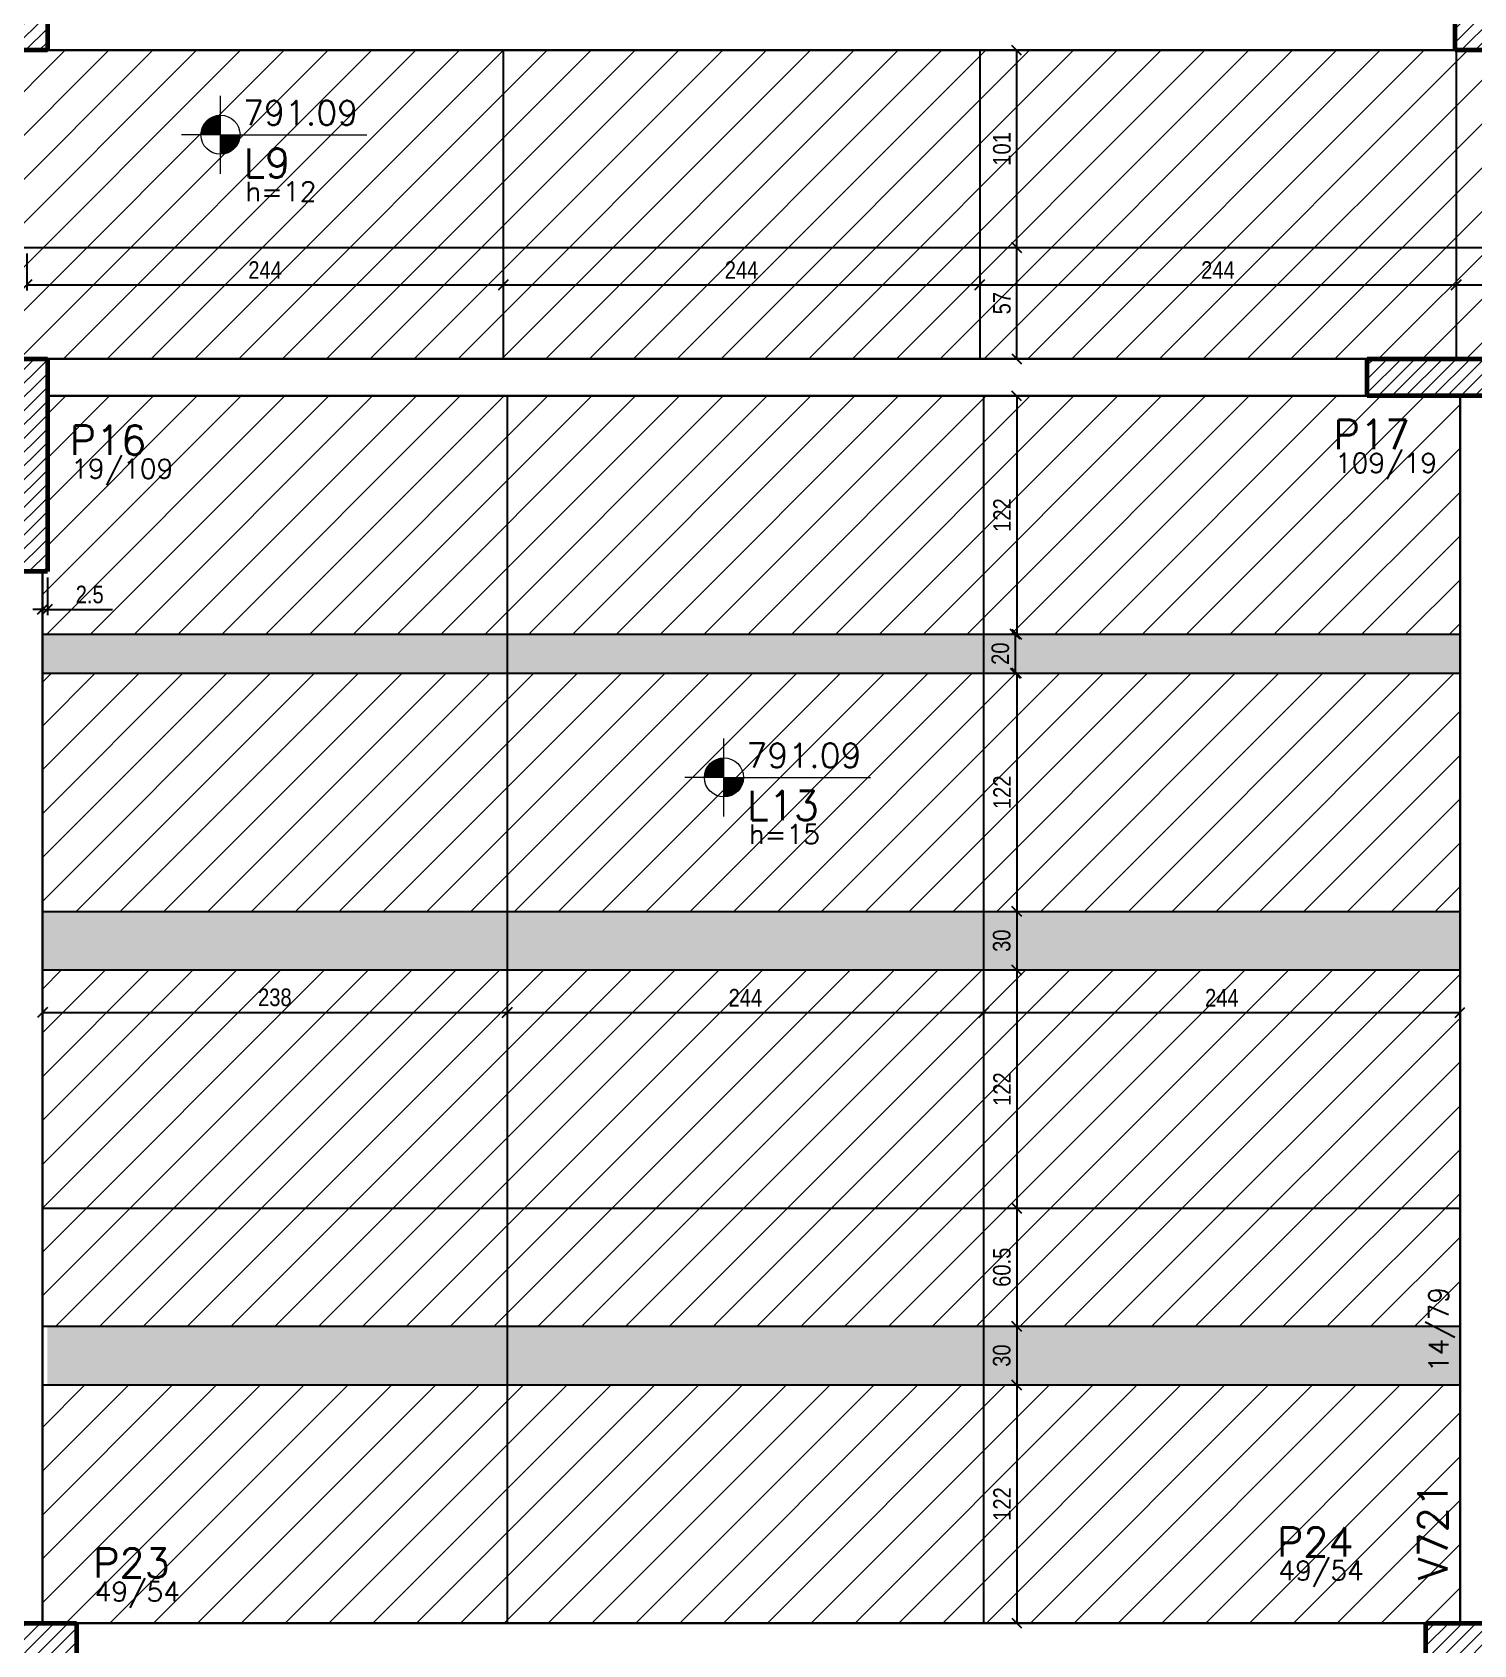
# Model space of a CAD drawing. Extents: x 8513 to 14085, y 7177 to 10799.
# Drawn here: x 10709 to 11447, y 8408 to 9234 of the extents above; entities that cross this region are included whole.
import ezdxf

# ---------------------------------------------------------------- set-up
doc = ezdxf.new("R2010")
doc.units = 0
doc.layers.add('COTA', color=241, linetype='Continuous')
doc.layers.add('Painéis', color=200, linetype='Continuous')
for name, color, linetype, lineweight in [('EST-LAJE-TEXT', 7, 'Continuous', 9), ('EST-PILAR', 7, 'Continuous', 9), ('EST-PILAR-CUT', 7, 'Continuous', 60), ('EST-PILAR-TEXT', 7, 'Continuous', 9), ('EST-VIGA', 7, 'Continuous', 30), ('EST-VIGA-TEXT', 7, 'Continuous', 9), ('Hachura', 253, 'Continuous', 9), ('REAPROVEITAMENTO', 7, 'Continuous', 9)]:
    doc.layers.add(name, color=color, linetype=linetype, lineweight=lineweight)
doc.styles.add('COTA TECNICA-50', font='techl___.ttf', dxfattribs={"height": 9})
doc.styles.add('RomanS_IV50', font='romans_IV50.ttf', dxfattribs={"height": 11.25})
doc.styles.add('RomanS_IV50_B', font='', dxfattribs={"height": 18.75})
doc.styles.add('RomanS_IV50_B_1', font='', dxfattribs={"height": 22.5})
doc.styles.get('RomanS_IV50_B').set_extended_font_data('RomanS_IV50', bold=True)
doc.styles.get('RomanS_IV50_B_1').set_extended_font_data('RomanS_IV50', bold=True)
doc.dimstyles.new('PAINEL', dxfattribs={"dimtxt": 9, "dimasz": 5, "dimexe": 3, "dimexo": 3, "dimgap": 3, "dimtad": 1, "dimdec": 1, "dimzin": 12, "dimdsep": 46, "dimtxsty": 'COTA TECNICA-50', "dimblk": 'OBLIQUE', "dimcen": 0, "dimclrd": 4, "dimclre": 4, "dimclrt": 1, "dimadec": 1, "dimazin": 3, "dimtfac": 1, "dimtdec": 1, "dimtmove": 0, "dimatfit": 3, "dimldrblk": 'OBLIQUE', "dimfxl": 1, "dimtolj": 1, "dimtzin": 12, "dimarcsym": 0})
pattern_1 = [(45, (9955.3147, 9146.5247), (-3.535534, 3.535534), [])]

# ---------------------------------------------------------------- blocks, each defined once
blk = doc.blocks.new('FA_Floor_TAG_SURVEY_R01 - NIV_TIT_H_TXT1__TXT2-2303193-6º PAVIMENTO')
at = {"layer": 'EST-LAJE-TEXT'}
h = blk.add_hatch(color=256, dxfattribs=at)
edge = h.paths.add_edge_path(flags=0)
edge.add_line((-0.28, 0.405), (-0.48, 0.405))
edge.add_arc((-0.28, 0.405), 0.2, 90, 180, ccw=False)
edge.add_line((-0.28, 0.605), (-0.28, 0.405))
h = blk.add_hatch(color=256, dxfattribs=at)
edge = h.paths.add_edge_path(flags=0)
edge.add_line((-0.28, 0.405), (-0.08, 0.405))
edge.add_arc((-0.28, 0.405), 0.2, -90, 0, ccw=False)
edge.add_line((-0.28, 0.205), (-0.28, 0.405))
for p, q in [((-0.28, 0.005), (-0.28, 0.805)), ((-0.28, 0.405), (-0.68, 0.405)), ((-0.28, 0.405), (1.22, 0.405))]:
    blk.add_line(p, q, dxfattribs=at)
blk.add_circle((-0.28, 0.405), 0.2, dxfattribs=at)
blk = doc.blocks.new('_Oblique')
at = {"color": 0, "linetype": 'ByBlock', "lineweight": -2}
blk.add_line((-0.5, -0.5), (0.5, 0.5), dxfattribs=at)
blk = doc.blocks.new('*D532')
at = {"layer": 'COTA', "color": 4, "lineweight": -2, "transparency": 16777216}
for p, q in [((10714.31, 8955.02), (10714.31, 8935.68)), ((10716.81, 8955.02), (10716.81, 8935.68)), ((10714.31, 8938.68), (10709.31, 8938.68)), ((10714.31, 8938.68), (10716.81, 8938.68)), ((10716.81, 8938.68), (10750.17, 8938.68))]:
    blk.add_line(p, q, dxfattribs=at)
at = {"layer": 'Defpoints', "color": 0, "transparency": 16777216}
for p in [(10714.31, 8958.02), (10716.81, 8958.02), (10716.81, 8938.68)]:
    blk.add_point(p, dxfattribs=at)
at = {"layer": 'COTA', "color": 4, "lineweight": -2, "transparency": 16777216, "xscale": 5, "yscale": 5, "zscale": 5}
blk.add_blockref('_Oblique', (10714.31, 8938.68), dxfattribs=at)
at = {"layer": 'COTA', "color": 4, "lineweight": -2, "transparency": 16777216, "xscale": 5, "yscale": 5, "zscale": 5, "rotation": 180}
blk.add_blockref('_Oblique', (10716.81, 8938.68), dxfattribs=at)
at = {"layer": 'COTA', "color": 1, "transparency": 16777216, "insert": (10738.49, 8946.27), "char_height": 9, "attachment_point": 5, "style": 'COTA TECNICA-50'}
blk.add_mtext('\\A1;2.5', dxfattribs=at)
blk = doc.blocks.new('*D555')
at = {"layer": 'COTA', "color": 4, "lineweight": -2, "transparency": 16777216}
for p, q in [((11199.31, 9048.02), (11216.28, 9048.02)), ((11213.28, 9048.02), (11213.28, 8926.02)), ((11199.31, 8926.02), (11216.28, 8926.02))]:
    blk.add_line(p, q, dxfattribs=at)
at = {"layer": 'Defpoints', "color": 0, "transparency": 16777216}
for p in [(11196.31, 9048.02), (11196.31, 8926.02), (11213.28, 8926.02)]:
    blk.add_point(p, dxfattribs=at)
at = {"layer": 'COTA', "color": 4, "lineweight": -2, "transparency": 16777216, "xscale": 5, "yscale": 5, "zscale": 5}
for p, rotation in [((11213.28, 9048.02), 90), ((11213.28, 8926.02), 270)]:
    blk.add_blockref('_Oblique', p, dxfattribs=dict(at, rotation=rotation))
at = {"layer": 'COTA', "color": 1, "transparency": 16777216, "insert": (11205.73, 8987.02), "char_height": 9, "attachment_point": 5, "rotation": 90, "style": 'COTA TECNICA-50'}
blk.add_mtext('\\A1;122', dxfattribs=at)
blk = doc.blocks.new('*D556')
at = {"layer": 'COTA', "color": 4, "lineweight": -2, "transparency": 16777216}
for p, q in [((11199.31, 8906.02), (11216.28, 8906.02)), ((11213.28, 8906.02), (11213.28, 8784.02)), ((11199.31, 8784.02), (11216.28, 8784.02))]:
    blk.add_line(p, q, dxfattribs=at)
at = {"layer": 'Defpoints', "color": 0, "transparency": 16777216}
for p in [(11196.31, 8906.02), (11196.31, 8784.02), (11213.28, 8784.02)]:
    blk.add_point(p, dxfattribs=at)
at = {"layer": 'COTA', "color": 4, "lineweight": -2, "transparency": 16777216, "xscale": 5, "yscale": 5, "zscale": 5}
for p, rotation in [((11213.28, 8906.02), 90), ((11213.28, 8784.02), 270)]:
    blk.add_blockref('_Oblique', p, dxfattribs=dict(at, rotation=rotation))
at = {"layer": 'COTA', "color": 1, "transparency": 16777216, "insert": (11205.73, 8845.02), "char_height": 9, "attachment_point": 5, "rotation": 90, "style": 'COTA TECNICA-50'}
blk.add_mtext('\\A1;122', dxfattribs=at)
blk = doc.blocks.new('*D557')
at = {"layer": 'COTA', "color": 4, "lineweight": -2, "transparency": 16777216}
for p, q in [((11199.31, 8784.02), (11216.28, 8784.02)), ((11213.28, 8784.02), (11213.28, 8754.02)), ((11199.31, 8754.02), (11216.28, 8754.02))]:
    blk.add_line(p, q, dxfattribs=at)
at = {"layer": 'Defpoints', "color": 0, "transparency": 16777216}
for p in [(11196.31, 8784.02), (11196.31, 8754.02), (11213.28, 8754.02)]:
    blk.add_point(p, dxfattribs=at)
at = {"layer": 'COTA', "color": 4, "lineweight": -2, "transparency": 16777216, "xscale": 5, "yscale": 5, "zscale": 5}
for p, rotation in [((11213.28, 8784.02), 90), ((11213.28, 8754.02), 270)]:
    blk.add_blockref('_Oblique', p, dxfattribs=dict(at, rotation=rotation))
at = {"layer": 'COTA', "color": 1, "transparency": 16777216, "insert": (11205.59, 8769.02), "char_height": 9, "attachment_point": 5, "rotation": 90, "style": 'COTA TECNICA-50'}
blk.add_mtext('\\A1;30', dxfattribs=at)
blk = doc.blocks.new('*D558')
at = {"layer": 'COTA', "color": 4, "lineweight": -2, "transparency": 16777216}
for p, q in [((11199.31, 8754.02), (11216.28, 8754.02)), ((11213.28, 8754.02), (11213.28, 8632.02)), ((11201.28, 8632.02), (11216.28, 8632.02))]:
    blk.add_line(p, q, dxfattribs=at)
at = {"layer": 'Defpoints', "color": 0, "transparency": 16777216}
for p in [(11196.31, 8754.02), (11198.28, 8632.02), (11213.28, 8632.02)]:
    blk.add_point(p, dxfattribs=at)
at = {"layer": 'COTA', "color": 4, "lineweight": -2, "transparency": 16777216, "xscale": 5, "yscale": 5, "zscale": 5}
for p, rotation in [((11213.28, 8754.02), 90), ((11213.28, 8632.02), 270)]:
    blk.add_blockref('_Oblique', p, dxfattribs=dict(at, rotation=rotation))
at = {"layer": 'COTA', "color": 1, "transparency": 16777216, "insert": (11205.73, 8693.02), "char_height": 9, "attachment_point": 5, "rotation": 90, "style": 'COTA TECNICA-50'}
blk.add_mtext('\\A1;122', dxfattribs=at)
blk = doc.blocks.new('*D533')
at = {"layer": 'COTA', "color": 4, "lineweight": -2, "transparency": 16777216}
for p, q in [((11201.28, 8632.02), (11216.28, 8632.02)), ((11213.28, 8632.02), (11213.28, 8571.52))]:
    blk.add_line(p, q, dxfattribs=at)
at = {"layer": 'Defpoints', "color": 0, "transparency": 16777216}
for p in [(11198.28, 8632.02), (11213.28, 8571.52), (11213.28, 8571.52)]:
    blk.add_point(p, dxfattribs=at)
at = {"layer": 'COTA', "color": 4, "lineweight": -2, "transparency": 16777216, "xscale": 5, "yscale": 5, "zscale": 5}
for p, rotation in [((11213.28, 8632.02), 90), ((11213.28, 8571.52), 270)]:
    blk.add_blockref('_Oblique', p, dxfattribs=dict(at, rotation=rotation))
at = {"layer": 'COTA', "color": 1, "transparency": 16777216, "insert": (11205.68, 8601.77), "char_height": 9, "attachment_point": 5, "rotation": 90, "style": 'COTA TECNICA-50'}
blk.add_mtext('\\A1;60.5', dxfattribs=at)
blk = doc.blocks.new('*D534')
at = {"layer": 'COTA', "color": 4, "lineweight": -2, "transparency": 16777216}
for p, q in [((11213.28, 8571.52), (11213.28, 8541.52)), ((11216.28, 8571.52), (11216.28, 8571.52)), ((11216.28, 8541.52), (11216.28, 8541.52))]:
    blk.add_line(p, q, dxfattribs=at)
at = {"layer": 'Defpoints', "color": 0, "transparency": 16777216}
for p in [(11213.28, 8571.52), (11213.28, 8541.52), (11213.28, 8541.52)]:
    blk.add_point(p, dxfattribs=at)
at = {"layer": 'COTA', "color": 4, "lineweight": -2, "transparency": 16777216, "xscale": 5, "yscale": 5, "zscale": 5}
for p, rotation in [((11213.28, 8571.52), 90), ((11213.28, 8541.52), 270)]:
    blk.add_blockref('_Oblique', p, dxfattribs=dict(at, rotation=rotation))
at = {"layer": 'COTA', "color": 1, "transparency": 16777216, "insert": (11205.59, 8556.52), "char_height": 9, "attachment_point": 5, "rotation": 90, "style": 'COTA TECNICA-50'}
blk.add_mtext('\\A1;30', dxfattribs=at)
blk = doc.blocks.new('*D535')
at = {"layer": 'COTA', "color": 4, "lineweight": -2, "transparency": 16777216}
for p, q in [((11213.28, 8541.52), (11213.28, 8419.52)), ((11216.28, 8541.52), (11216.28, 8541.52)), ((11216.28, 8419.52), (11216.28, 8419.52))]:
    blk.add_line(p, q, dxfattribs=at)
at = {"layer": 'Defpoints', "color": 0, "transparency": 16777216}
for p in [(11213.28, 8541.52), (11213.28, 8419.52), (11213.28, 8419.52)]:
    blk.add_point(p, dxfattribs=at)
at = {"layer": 'COTA', "color": 4, "lineweight": -2, "transparency": 16777216, "xscale": 5, "yscale": 5, "zscale": 5}
for p, rotation in [((11213.28, 8541.52), 90), ((11213.28, 8419.52), 270)]:
    blk.add_blockref('_Oblique', p, dxfattribs=dict(at, rotation=rotation))
at = {"layer": 'COTA', "color": 1, "transparency": 16777216, "insert": (11205.73, 8480.52), "char_height": 9, "attachment_point": 5, "rotation": 90, "style": 'COTA TECNICA-50'}
blk.add_mtext('\\A1;122', dxfattribs=at)
blk = doc.blocks.new('*D559')
at = {"layer": 'COTA', "color": 4, "lineweight": -2, "transparency": 16777216}
for p, q in [((11199.31, 9048.02), (11216.28, 9048.02)), ((11213.28, 9048.02), (11213.28, 8926.02)), ((11199.31, 8926.02), (11216.28, 8926.02))]:
    blk.add_line(p, q, dxfattribs=at)
at = {"layer": 'Defpoints', "color": 0, "transparency": 16777216}
for p in [(11196.31, 9048.02), (11196.31, 8926.02), (11213.28, 8926.02)]:
    blk.add_point(p, dxfattribs=at)
at = {"layer": 'COTA', "color": 4, "lineweight": -2, "transparency": 16777216, "xscale": 5, "yscale": 5, "zscale": 5}
for p, rotation in [((11213.28, 9048.02), 90), ((11213.28, 8926.02), 270)]:
    blk.add_blockref('_Oblique', p, dxfattribs=dict(at, rotation=rotation))
at = {"layer": 'COTA', "color": 1, "transparency": 16777216, "insert": (11205.73, 8987.02), "char_height": 9, "attachment_point": 5, "rotation": 90, "style": 'COTA TECNICA-50'}
blk.add_mtext('\\A1;122', dxfattribs=at)
blk = doc.blocks.new('*D560')
at = {"layer": 'COTA', "color": 4, "lineweight": -2, "transparency": 16777216}
for p, q in [((11207, 8926.02), (11215.47, 8926.02)), ((11212.47, 8926.02), (11212.47, 8906.02)), ((11199.31, 8906.02), (11215.47, 8906.02))]:
    blk.add_line(p, q, dxfattribs=at)
at = {"layer": 'Defpoints', "color": 0, "transparency": 16777216}
for p in [(11204, 8926.02), (11196.31, 8906.02), (11212.47, 8906.02)]:
    blk.add_point(p, dxfattribs=at)
at = {"layer": 'COTA', "color": 4, "lineweight": -2, "transparency": 16777216, "xscale": 5, "yscale": 5, "zscale": 5}
for p, rotation in [((11212.47, 8926.02), 90), ((11212.47, 8906.02), 270)]:
    blk.add_blockref('_Oblique', p, dxfattribs=dict(at, rotation=rotation))
at = {"layer": 'COTA', "color": 1, "transparency": 16777216, "insert": (11204.88, 8916.02), "char_height": 9, "attachment_point": 5, "rotation": 90, "style": 'COTA TECNICA-50'}
blk.add_mtext('\\A1;20', dxfattribs=at)
blk = doc.blocks.new('*D561')
at = {"layer": 'COTA', "color": 4, "lineweight": -2, "transparency": 16777216}
for p, q in [((11199.31, 8906.02), (11216.28, 8906.02)), ((11213.28, 8906.02), (11213.28, 8784.02)), ((11199.31, 8784.02), (11216.28, 8784.02))]:
    blk.add_line(p, q, dxfattribs=at)
at = {"layer": 'Defpoints', "color": 0, "transparency": 16777216}
for p in [(11196.31, 8906.02), (11196.31, 8784.02), (11213.28, 8784.02)]:
    blk.add_point(p, dxfattribs=at)
at = {"layer": 'COTA', "color": 4, "lineweight": -2, "transparency": 16777216, "xscale": 5, "yscale": 5, "zscale": 5}
for p, rotation in [((11213.28, 8906.02), 90), ((11213.28, 8784.02), 270)]:
    blk.add_blockref('_Oblique', p, dxfattribs=dict(at, rotation=rotation))
at = {"layer": 'COTA', "color": 1, "transparency": 16777216, "insert": (11205.73, 8845.02), "char_height": 9, "attachment_point": 5, "rotation": 90, "style": 'COTA TECNICA-50'}
blk.add_mtext('\\A1;122', dxfattribs=at)
blk = doc.blocks.new('*D562')
at = {"layer": 'COTA', "color": 4, "lineweight": -2, "transparency": 16777216}
for p, q in [((11199.31, 8784.02), (11216.28, 8784.02)), ((11213.28, 8784.02), (11213.28, 8754.02)), ((11199.31, 8754.02), (11216.28, 8754.02))]:
    blk.add_line(p, q, dxfattribs=at)
at = {"layer": 'Defpoints', "color": 0, "transparency": 16777216}
for p in [(11196.31, 8784.02), (11196.31, 8754.02), (11213.28, 8754.02)]:
    blk.add_point(p, dxfattribs=at)
at = {"layer": 'COTA', "color": 4, "lineweight": -2, "transparency": 16777216, "xscale": 5, "yscale": 5, "zscale": 5}
for p, rotation in [((11213.28, 8784.02), 90), ((11213.28, 8754.02), 270)]:
    blk.add_blockref('_Oblique', p, dxfattribs=dict(at, rotation=rotation))
at = {"layer": 'COTA', "color": 1, "transparency": 16777216, "insert": (11205.59, 8769.02), "char_height": 9, "attachment_point": 5, "rotation": 90, "style": 'COTA TECNICA-50'}
blk.add_mtext('\\A1;30', dxfattribs=at)
blk = doc.blocks.new('*D536')
at = {"layer": 'COTA', "color": 4, "lineweight": -2, "transparency": 16777216}
for p, q in [((11213.28, 8571.52), (11213.28, 8541.52)), ((11216.28, 8571.52), (11216.28, 8571.52)), ((11216.28, 8541.52), (11216.28, 8541.52))]:
    blk.add_line(p, q, dxfattribs=at)
at = {"layer": 'Defpoints', "color": 0, "transparency": 16777216}
for p in [(11213.28, 8571.52), (11213.28, 8541.52), (11213.28, 8541.52)]:
    blk.add_point(p, dxfattribs=at)
at = {"layer": 'COTA', "color": 4, "lineweight": -2, "transparency": 16777216, "xscale": 5, "yscale": 5, "zscale": 5}
for p, rotation in [((11213.28, 8571.52), 90), ((11213.28, 8541.52), 270)]:
    blk.add_blockref('_Oblique', p, dxfattribs=dict(at, rotation=rotation))
at = {"layer": 'COTA', "color": 1, "transparency": 16777216, "insert": (11205.59, 8556.52), "char_height": 9, "attachment_point": 5, "rotation": 90, "style": 'COTA TECNICA-50'}
blk.add_mtext('\\A1;30', dxfattribs=at)
blk = doc.blocks.new('*D537')
at = {"layer": 'COTA', "color": 4, "lineweight": -2, "transparency": 16777216}
for p, q in [((11213.28, 8541.52), (11213.28, 8419.52)), ((11216.28, 8541.52), (11216.28, 8541.52)), ((11216.28, 8419.52), (11216.28, 8419.52))]:
    blk.add_line(p, q, dxfattribs=at)
at = {"layer": 'Defpoints', "color": 0, "transparency": 16777216}
for p in [(11213.28, 8541.52), (11213.28, 8419.52), (11213.28, 8419.52)]:
    blk.add_point(p, dxfattribs=at)
at = {"layer": 'COTA', "color": 4, "lineweight": -2, "transparency": 16777216, "xscale": 5, "yscale": 5, "zscale": 5}
for p, rotation in [((11213.28, 8541.52), 90), ((11213.28, 8419.52), 270)]:
    blk.add_blockref('_Oblique', p, dxfattribs=dict(at, rotation=rotation))
at = {"layer": 'COTA', "color": 1, "transparency": 16777216, "insert": (11205.73, 8480.52), "char_height": 9, "attachment_point": 5, "rotation": 90, "style": 'COTA TECNICA-50'}
blk.add_mtext('\\A1;122', dxfattribs=at)
blk = doc.blocks.new('*D563')
at = {"layer": 'COTA', "color": 4, "lineweight": -2, "transparency": 16777216}
for p, q in [((10714.31, 8751.02), (10714.31, 8729.25)), ((10952.31, 8751.02), (10952.31, 8729.25)), ((10714.31, 8732.25), (10952.31, 8732.25))]:
    blk.add_line(p, q, dxfattribs=at)
at = {"layer": 'Defpoints', "color": 0, "transparency": 16777216}
for p in [(10714.31, 8754.02), (10952.31, 8754.02), (10952.31, 8732.25)]:
    blk.add_point(p, dxfattribs=at)
at = {"layer": 'COTA', "color": 4, "lineweight": -2, "transparency": 16777216, "xscale": 5, "yscale": 5, "zscale": 5, "rotation": 180}
blk.add_blockref('_Oblique', (10714.31, 8732.25), dxfattribs=at)
at = {"layer": 'COTA', "color": 4, "lineweight": -2, "transparency": 16777216, "xscale": 5, "yscale": 5, "zscale": 5}
blk.add_blockref('_Oblique', (10952.31, 8732.25), dxfattribs=at)
at = {"layer": 'COTA', "color": 1, "transparency": 16777216, "insert": (10833.31, 8739.97), "char_height": 9, "attachment_point": 5, "style": 'COTA TECNICA-50'}
blk.add_mtext('\\A1;238', dxfattribs=at)
blk = doc.blocks.new('*D564')
at = {"layer": 'COTA', "color": 4, "lineweight": -2, "transparency": 16777216}
for p, q in [((10952.31, 8751.02), (10952.31, 8729.25)), ((11196.31, 8751.02), (11196.31, 8729.25)), ((10952.31, 8732.25), (11196.31, 8732.25))]:
    blk.add_line(p, q, dxfattribs=at)
at = {"layer": 'Defpoints', "color": 0, "transparency": 16777216}
for p in [(10952.31, 8754.02), (11196.31, 8754.02), (11196.31, 8732.25)]:
    blk.add_point(p, dxfattribs=at)
at = {"layer": 'COTA', "color": 4, "lineweight": -2, "transparency": 16777216, "xscale": 5, "yscale": 5, "zscale": 5, "rotation": 180}
blk.add_blockref('_Oblique', (10952.31, 8732.25), dxfattribs=at)
at = {"layer": 'COTA', "color": 4, "lineweight": -2, "transparency": 16777216, "xscale": 5, "yscale": 5, "zscale": 5}
blk.add_blockref('_Oblique', (11196.31, 8732.25), dxfattribs=at)
at = {"layer": 'COTA', "color": 1, "transparency": 16777216, "insert": (11074.31, 8739.81), "char_height": 9, "attachment_point": 5, "style": 'COTA TECNICA-50'}
blk.add_mtext('\\A1;244', dxfattribs=at)
blk = doc.blocks.new('*D565')
at = {"layer": 'COTA', "color": 4, "lineweight": -2, "transparency": 16777216}
for p, q in [((11196.31, 8751.02), (11196.31, 8729.25)), ((11440.31, 8751.02), (11440.31, 8729.25)), ((11196.31, 8732.25), (11440.31, 8732.25))]:
    blk.add_line(p, q, dxfattribs=at)
at = {"layer": 'Defpoints', "color": 0, "transparency": 16777216}
for p in [(11196.31, 8754.02), (11440.31, 8754.02), (11440.31, 8732.25)]:
    blk.add_point(p, dxfattribs=at)
at = {"layer": 'COTA', "color": 4, "lineweight": -2, "transparency": 16777216, "xscale": 5, "yscale": 5, "zscale": 5, "rotation": 180}
blk.add_blockref('_Oblique', (11196.31, 8732.25), dxfattribs=at)
at = {"layer": 'COTA', "color": 4, "lineweight": -2, "transparency": 16777216, "xscale": 5, "yscale": 5, "zscale": 5}
blk.add_blockref('_Oblique', (11440.31, 8732.25), dxfattribs=at)
at = {"layer": 'COTA', "color": 1, "transparency": 16777216, "insert": (11318.31, 8739.81), "char_height": 9, "attachment_point": 5, "style": 'COTA TECNICA-50'}
blk.add_mtext('\\A1;244', dxfattribs=at)
blk = doc.blocks.new('*D585')
at = {"layer": 'COTA', "color": 4, "lineweight": -2, "transparency": 16777216}
for p, q in [((10706.31, 9121.02), (10706.31, 9101.93)), ((10950.31, 9121.02), (10950.31, 9101.93)), ((10706.31, 9104.93), (10950.31, 9104.93))]:
    blk.add_line(p, q, dxfattribs=at)
at = {"layer": 'Defpoints', "color": 0, "transparency": 16777216}
for p in [(10706.31, 9124.02), (10950.31, 9124.02), (10950.31, 9104.93)]:
    blk.add_point(p, dxfattribs=at)
at = {"layer": 'COTA', "color": 4, "lineweight": -2, "transparency": 16777216, "xscale": 5, "yscale": 5, "zscale": 5, "rotation": 180}
blk.add_blockref('_Oblique', (10706.31, 9104.93), dxfattribs=at)
at = {"layer": 'COTA', "color": 4, "lineweight": -2, "transparency": 16777216, "xscale": 5, "yscale": 5, "zscale": 5}
blk.add_blockref('_Oblique', (10950.31, 9104.93), dxfattribs=at)
at = {"layer": 'COTA', "color": 1, "transparency": 16777216, "insert": (10828.31, 9112.5), "char_height": 9, "attachment_point": 5, "style": 'COTA TECNICA-50'}
blk.add_mtext('\\A1;244', dxfattribs=at)
blk = doc.blocks.new('*D586')
at = {"layer": 'COTA', "color": 4, "lineweight": -2, "transparency": 16777216}
for p, q in [((10950.31, 9121.02), (10950.31, 9101.93)), ((11194.31, 9121.02), (11194.31, 9101.93)), ((10950.31, 9104.93), (11194.31, 9104.93))]:
    blk.add_line(p, q, dxfattribs=at)
at = {"layer": 'Defpoints', "color": 0, "transparency": 16777216}
for p in [(10950.31, 9124.02), (11194.31, 9124.02), (11194.31, 9104.93)]:
    blk.add_point(p, dxfattribs=at)
at = {"layer": 'COTA', "color": 4, "lineweight": -2, "transparency": 16777216, "xscale": 5, "yscale": 5, "zscale": 5, "rotation": 180}
blk.add_blockref('_Oblique', (10950.31, 9104.93), dxfattribs=at)
at = {"layer": 'COTA', "color": 4, "lineweight": -2, "transparency": 16777216, "xscale": 5, "yscale": 5, "zscale": 5}
blk.add_blockref('_Oblique', (11194.31, 9104.93), dxfattribs=at)
at = {"layer": 'COTA', "color": 1, "transparency": 16777216, "insert": (11072.31, 9112.5), "char_height": 9, "attachment_point": 5, "style": 'COTA TECNICA-50'}
blk.add_mtext('\\A1;244', dxfattribs=at)
blk = doc.blocks.new('*D587')
at = {"layer": 'COTA', "color": 4, "lineweight": -2, "transparency": 16777216}
for p, q in [((11194.31, 9121.02), (11194.31, 9101.93)), ((11438.31, 9121.02), (11438.31, 9101.93)), ((11194.31, 9104.93), (11438.31, 9104.93))]:
    blk.add_line(p, q, dxfattribs=at)
at = {"layer": 'Defpoints', "color": 0, "transparency": 16777216}
for p in [(11194.31, 9124.02), (11438.31, 9124.02), (11438.31, 9104.93)]:
    blk.add_point(p, dxfattribs=at)
at = {"layer": 'COTA', "color": 4, "lineweight": -2, "transparency": 16777216, "xscale": 5, "yscale": 5, "zscale": 5, "rotation": 180}
blk.add_blockref('_Oblique', (11194.31, 9104.93), dxfattribs=at)
at = {"layer": 'COTA', "color": 4, "lineweight": -2, "transparency": 16777216, "xscale": 5, "yscale": 5, "zscale": 5}
blk.add_blockref('_Oblique', (11438.31, 9104.93), dxfattribs=at)
at = {"layer": 'COTA', "color": 1, "transparency": 16777216, "insert": (11316.31, 9112.5), "char_height": 9, "attachment_point": 5, "style": 'COTA TECNICA-50'}
blk.add_mtext('\\A1;244', dxfattribs=at)
blk = doc.blocks.new('*D588')
at = {"layer": 'COTA', "color": 4, "lineweight": -2, "transparency": 16777216}
for p, q in [((11438.31, 9121.02), (11438.31, 9101.93)), ((11682.31, 9121.02), (11682.31, 9101.93)), ((11438.31, 9104.93), (11682.31, 9104.93))]:
    blk.add_line(p, q, dxfattribs=at)
at = {"layer": 'Defpoints', "color": 0, "transparency": 16777216}
for p in [(11438.31, 9124.02), (11682.31, 9124.02), (11682.31, 9104.93)]:
    blk.add_point(p, dxfattribs=at)
at = {"layer": 'COTA', "color": 4, "lineweight": -2, "transparency": 16777216, "xscale": 5, "yscale": 5, "zscale": 5, "rotation": 180}
blk.add_blockref('_Oblique', (11438.31, 9104.93), dxfattribs=at)
at = {"layer": 'COTA', "color": 4, "lineweight": -2, "transparency": 16777216, "xscale": 5, "yscale": 5, "zscale": 5}
blk.add_blockref('_Oblique', (11682.31, 9104.93), dxfattribs=at)
at = {"layer": 'COTA', "color": 1, "transparency": 16777216, "insert": (11560.31, 9112.5), "char_height": 9, "attachment_point": 5, "style": 'COTA TECNICA-50'}
blk.add_mtext('\\A1;244', dxfattribs=at)
blk = doc.blocks.new('*D591')
at = {"layer": 'COTA', "color": 4, "lineweight": -2, "transparency": 16777216}
for p, q in [((11197.31, 9124.02), (11216.28, 9124.02)), ((11213.28, 9067.02), (11213.28, 9124.02)), ((11197.31, 9067.02), (11216.28, 9067.02))]:
    blk.add_line(p, q, dxfattribs=at)
at = {"layer": 'Defpoints', "color": 0, "transparency": 16777216}
for p in [(11194.31, 9124.02), (11213.28, 9124.02), (11194.31, 9067.02)]:
    blk.add_point(p, dxfattribs=at)
at = {"layer": 'COTA', "color": 4, "lineweight": -2, "transparency": 16777216, "xscale": 5, "yscale": 5, "zscale": 5}
for p, rotation in [((11213.28, 9124.02), 90), ((11213.28, 9067.02), 270)]:
    blk.add_blockref('_Oblique', p, dxfattribs=dict(at, rotation=rotation))
at = {"layer": 'COTA', "color": 1, "transparency": 16777216, "insert": (11205.68, 9095.52), "char_height": 9, "attachment_point": 5, "rotation": 90, "style": 'COTA TECNICA-50'}
blk.add_mtext('\\A1;57', dxfattribs=at)
blk = doc.blocks.new('*D592')
at = {"layer": 'COTA', "color": 4, "lineweight": -2, "transparency": 16777216}
for p, q in [((11197.31, 9225.02), (11216.28, 9225.02)), ((11213.28, 9124.02), (11213.28, 9225.02)), ((11197.31, 9124.02), (11216.28, 9124.02))]:
    blk.add_line(p, q, dxfattribs=at)
at = {"layer": 'Defpoints', "color": 0, "transparency": 16777216}
for p in [(11194.31, 9225.02), (11213.28, 9225.02), (11194.31, 9124.02)]:
    blk.add_point(p, dxfattribs=at)
at = {"layer": 'COTA', "color": 4, "lineweight": -2, "transparency": 16777216, "xscale": 5, "yscale": 5, "zscale": 5}
for p, rotation in [((11213.28, 9225.02), 90), ((11213.28, 9124.02), 270)]:
    blk.add_blockref('_Oblique', p, dxfattribs=dict(at, rotation=rotation))
at = {"layer": 'COTA', "color": 1, "transparency": 16777216, "insert": (11205.69, 9174.52), "char_height": 9, "attachment_point": 5, "rotation": 90, "style": 'COTA TECNICA-50'}
blk.add_mtext('\\A1;101', dxfattribs=at)

msp = doc.modelspace()

# ---------------------------------------------------------------- hatches: boundary and pattern name
at = {"layer": 'EST-PILAR'}
h = msp.add_hatch(dxfattribs=at)
h.set_pattern_fill('FP_1', color=5, style=0, pattern_type=2)
h.set_pattern_definition(pattern_1)
h.paths.add_polyline_path([(10716.81, 9225.02), (10716.81, 9344.02), (10697.81, 9344.02), (10697.81, 9225.02)], flags=0)
h = msp.add_hatch(dxfattribs=at)
h.set_pattern_fill('FP_1', color=5, style=0, pattern_type=2)
h.set_pattern_definition(pattern_1)
h.paths.add_polyline_path([(11437.81, 9225.02), (11456.81, 9225.02), (11456.81, 9344.02), (11437.81, 9344.02)], flags=0)
h = msp.add_hatch(dxfattribs=at)
h.set_pattern_fill('FP_1', color=5, style=0, pattern_type=2)
h.set_pattern_definition(pattern_1)
h.paths.add_polyline_path([(10716.81, 8958.02), (10716.81, 9067.02), (10697.81, 9067.02), (10697.81, 8958.02)], flags=0)
h = msp.add_hatch(dxfattribs=at)
h.set_pattern_fill('FP_1', color=5, style=0, pattern_type=2)
h.set_pattern_definition(pattern_1)
h.paths.add_polyline_path([(11392.81, 9048.02), (11501.81, 9048.02), (11501.81, 9067.02), (11392.81, 9067.02)], flags=0)
h = msp.add_hatch(dxfattribs=at)
h.set_pattern_fill('FP_1', color=5, style=0, pattern_type=2)
h.set_pattern_definition(pattern_1)
h.paths.add_polyline_path([(10731.81, 8365.52), (10731.81, 8419.52), (10682.81, 8419.52), (10682.81, 8365.52)], flags=0)
h = msp.add_hatch(dxfattribs=at)
h.set_pattern_fill('FP_1', color=5, style=0, pattern_type=2)
h.set_pattern_definition(pattern_1)
h.paths.add_polyline_path([(11471.81, 8365.52), (11471.81, 8419.52), (11422.81, 8419.52), (11422.81, 8365.52), (11446.78, 8365.52)], flags=0)
at = {"layer": 'Hachura'}
h = msp.add_hatch(color=256, dxfattribs=at)
h.dxf.hatch_style = 1
h.paths.add_polyline_path([(10960.81, 8571.52), (10960.81, 8541.52), (10716.81, 8541.52), (10716.81, 8571.52)])
h.paths.add_polyline_path([(11204.81, 8571.52), (11204.81, 8541.52), (10960.81, 8541.52), (10960.81, 8571.52)])
h.paths.add_polyline_path([(11204.81, 8541.52), (11204.81, 8571.52), (11440.31, 8571.52), (11440.31, 8541.52)])
h.paths.add_polyline_path([(11204.81, 8754.02), (11204.81, 8784.02), (11440.31, 8784.02), (11440.31, 8754.02)])
h.paths.add_polyline_path([(10960.81, 8754.02), (10960.81, 8784.02), (11204.81, 8784.02), (11204.81, 8754.02)])
h.paths.add_polyline_path([(10960.81, 8784.02), (10960.81, 8754.02), (10714.31, 8754.02), (10714.31, 8784.02)])
h.paths.add_polyline_path([(10960.81, 8926.02), (10960.81, 8906.02), (10714.31, 8906.02), (10714.31, 8926.02)])
h.paths.add_polyline_path([(11204.81, 8926.02), (11204.81, 8906.02), (10960.81, 8906.02), (10960.81, 8926.02)])
h.paths.add_polyline_path([(11440.31, 8926.02), (11440.31, 8906.02), (11204.81, 8906.02), (11204.81, 8926.02)])
at = {"layer": 'REAPROVEITAMENTO'}
h = msp.add_hatch(dxfattribs=at)
h.set_pattern_fill('ANSI31', color=251, scale=5, style=0)
h.set_pattern_definition([(45, (-149.161, 3311.55), (-11.22532, 11.22532), [])])
h.paths.add_polyline_path([(9974.31, 9225.02), (9974.31, 9124.02), (10218.31, 9124.02), (10218.31, 9225.02)])
h.paths.add_polyline_path([(10462.31, 9124.02), (10462.31, 9225.02), (10218.31, 9225.02), (10218.31, 9124.02)])
h.paths.add_polyline_path([(10706.31, 9124.02), (10706.31, 9225.02), (10697.81, 9225.02), (10462.31, 9225.02), (10462.31, 9124.02)])
h.paths.add_polyline_path([(10706.31, 9124.02), (10950.31, 9124.02), (10950.31, 9225.02), (10716.81, 9225.02), (10706.31, 9225.02)])
h.paths.add_polyline_path([(11194.31, 9124.02), (11194.31, 9225.02), (10950.31, 9225.02), (10950.31, 9124.02)])
h.paths.add_polyline_path([(11438.31, 9124.02), (11438.31, 9225.02), (11437.81, 9225.02), (11194.31, 9225.02), (11194.31, 9124.02)])
h.paths.add_polyline_path([(11682.31, 9124.02), (11682.31, 9225.02), (11456.81, 9225.02), (11438.31, 9225.02), (11438.31, 9124.02)])
h.paths.add_polyline_path([(11926.31, 9124.02), (11926.31, 9225.02), (11682.31, 9225.02), (11682.31, 9124.02)])
h.paths.add_polyline_path([(12048.31, 9124.02), (12048.31, 9225.02), (11926.31, 9225.02), (11926.31, 9124.02)])
h.paths.add_polyline_path([(12048.31, 9124.02), (12177.81, 9124.02), (12177.81, 9225.02), (12048.31, 9225.02)])
h.paths.add_polyline_path([(12048.31, 9124.02), (12048.31, 9067.02), (12135.31, 9067.02), (12177.81, 9067.02), (12177.81, 9124.02)])
h.paths.add_polyline_path([(12048.31, 9067.02), (12048.31, 9124.02), (11926.31, 9124.02), (11926.31, 9067.02)])
h.paths.add_polyline_path([(11926.31, 9067.02), (11926.31, 9124.02), (11682.31, 9124.02), (11682.31, 9067.02)])
h.paths.add_polyline_path([(11682.31, 9067.02), (11682.31, 9124.02), (11438.31, 9124.02), (11438.31, 9067.02), (11501.81, 9067.02)])
h.paths.add_polyline_path([(11392.81, 9067.02), (11438.31, 9067.02), (11438.31, 9124.02), (11194.31, 9124.02), (11194.31, 9067.02)])
h.paths.add_polyline_path([(11194.31, 9067.02), (11194.31, 9124.02), (10950.31, 9124.02), (10950.31, 9067.02)])
h.paths.add_polyline_path([(10950.31, 9067.02), (10950.31, 9124.02), (10706.31, 9124.02), (10706.31, 9067.02), (10716.81, 9067.02)])
h.paths.add_polyline_path([(10697.81, 9067.02), (10706.31, 9067.02), (10706.31, 9124.02), (10462.31, 9124.02), (10462.31, 9067.02)])
h.paths.add_polyline_path([(10462.31, 9067.02), (10462.31, 9124.02), (10218.31, 9124.02), (10218.31, 9067.02)])
h.paths.add_polyline_path([(9974.31, 9124.02), (9974.31, 9067.02), (10218.31, 9067.02), (10218.31, 9124.02)])
h = msp.add_hatch(dxfattribs=at)
h.set_pattern_fill('ANSI31', color=251, scale=5, style=0)
h.set_pattern_definition([(45, (101.663, -162.136), (-11.22532, 11.22532), [])])
h.paths.add_polyline_path([(9974.31, 9048.02), (9974.31, 8968.02), (9974.31, 8926.02), (10218.31, 8926.02), (10218.31, 9048.02)])
h.paths.add_polyline_path([(9974.31, 8906.02), (9974.31, 8784.02), (10218.31, 8784.02), (10218.31, 8906.02)])
h.paths.add_polyline_path([(9974.31, 8754.02), (9974.31, 8632.02), (10218.31, 8632.02), (10218.31, 8754.02)])
h.paths.add_polyline_path([(10218.31, 8571.52), (10218.31, 8632.02), (9974.31, 8632.02), (9974.31, 8571.52)])
h.paths.add_polyline_path([(9974.31, 8541.52), (9974.31, 8419.52), (9989.31, 8419.52), (10218.31, 8419.52), (10218.31, 8541.52)])
h.paths.add_polyline_path([(10218.31, 8541.52), (10218.31, 8419.52), (10462.31, 8419.52), (10462.31, 8541.52)])
h.paths.add_polyline_path([(10218.31, 8632.02), (10218.31, 8571.52), (10462.31, 8571.52), (10462.31, 8632.02)])
h.paths.add_polyline_path([(10218.31, 8754.02), (10218.31, 8632.02), (10462.31, 8632.02), (10462.31, 8754.02)])
h.paths.add_polyline_path([(10462.31, 8906.02), (10218.31, 8906.02), (10218.31, 8784.02), (10462.31, 8784.02)])
h.paths.add_polyline_path([(10462.31, 8926.02), (10462.31, 9048.02), (10218.31, 9048.02), (10218.31, 8926.02)])
h.paths.add_polyline_path([(10462.31, 9048.02), (10462.31, 8926.02), (10700.31, 8926.02), (10700.31, 8958.02), (10697.81, 8958.02), (10697.81, 9048.02)])
h.paths.add_polyline_path([(10700.31, 8784.02), (10700.31, 8906.02), (10462.31, 8906.02), (10462.31, 8784.02)])
h.paths.add_polyline_path([(10700.31, 8632.02), (10700.31, 8754.02), (10462.31, 8754.02), (10462.31, 8632.02)])
h.paths.add_polyline_path([(10700.31, 8571.52), (10700.31, 8632.02), (10462.31, 8632.02), (10462.31, 8571.52)])
h.paths.add_polyline_path([(10462.31, 8541.52), (10462.31, 8419.52), (10682.81, 8419.52), (10700.31, 8419.52), (10700.31, 8541.52)])
h.paths.add_polyline_path([(10952.31, 8419.52), (10952.31, 8541.52), (10714.31, 8541.52), (10714.31, 8419.52), (10731.81, 8419.52)])
h.paths.add_polyline_path([(10714.31, 8632.02), (10714.31, 8571.52), (10952.31, 8571.52), (10952.31, 8632.02)])
h.paths.add_polyline_path([(10714.31, 8754.02), (10714.31, 8632.02), (10952.31, 8632.02), (10952.31, 8754.02)])
h.paths.add_polyline_path([(10714.31, 8906.02), (10714.31, 8784.02), (10952.31, 8784.02), (10952.31, 8906.02)])
h.paths.add_polyline_path([(10952.31, 8926.02), (10952.31, 9048.02), (10716.81, 9048.02), (10716.81, 8958.02), (10714.31, 8958.02), (10714.31, 8926.02)])
h.paths.add_polyline_path([(10952.31, 9048.02), (10952.31, 8926.02), (11196.31, 8926.02), (11196.31, 9048.02)])
h.paths.add_polyline_path([(11440.31, 8926.02), (11440.31, 9048.02), (11392.81, 9048.02), (11196.31, 9048.02), (11196.31, 8926.02)])
h.paths.add_polyline_path([(11196.31, 8906.02), (11196.31, 8784.02), (11440.31, 8784.02), (11440.31, 8906.02)])
h.paths.add_polyline_path([(11196.31, 8784.02), (11196.31, 8906.02), (10952.31, 8906.02), (10952.31, 8784.02)])
h.paths.add_polyline_path([(11196.31, 8632.02), (11196.31, 8754.02), (10952.31, 8754.02), (10952.31, 8632.02)])
h.paths.add_polyline_path([(11196.31, 8754.02), (11196.31, 8632.02), (11440.31, 8632.02), (11440.31, 8754.02)])
h.paths.add_polyline_path([(11440.31, 8571.52), (11440.31, 8632.02), (11196.31, 8632.02), (11196.31, 8571.52)])
h.paths.add_polyline_path([(10952.31, 8632.02), (10952.31, 8571.52), (11196.31, 8571.52), (11196.31, 8632.02)])
h.paths.add_polyline_path([(11196.31, 8419.52), (11196.31, 8541.52), (10952.31, 8541.52), (10952.31, 8419.52)])
h.paths.add_polyline_path([(11196.31, 8541.52), (11196.31, 8419.52), (11422.81, 8419.52), (11440.31, 8419.52), (11440.31, 8541.52)])
h.paths.add_polyline_path([(11454.31, 8419.52), (11471.81, 8419.52), (11698.31, 8419.52), (11698.31, 8541.52), (11454.31, 8541.52)])
h.paths.add_polyline_path([(11825.31, 8419.52), (11942.31, 8419.52), (11942.31, 8541.52), (11698.31, 8541.52), (11698.31, 8419.52)])
h.paths.add_polyline_path([(11698.31, 8632.02), (11698.31, 8571.52), (11942.31, 8571.52), (11942.31, 8632.02)])
h.paths.add_polyline_path([(11454.31, 8632.02), (11454.31, 8571.52), (11698.31, 8571.52), (11698.31, 8632.02)])
h.paths.add_polyline_path([(11454.31, 8754.02), (11454.31, 8632.02), (11698.31, 8632.02), (11698.31, 8754.02)])
h.paths.add_polyline_path([(11698.31, 8754.02), (11698.31, 8632.02), (11942.31, 8632.02), (11942.31, 8754.02)])
h.paths.add_polyline_path([(11942.31, 8906.02), (11698.31, 8906.02), (11698.31, 8784.02), (11942.31, 8784.02)])
h.paths.add_polyline_path([(11454.31, 8906.02), (11454.31, 8784.02), (11698.31, 8784.02), (11698.31, 8906.02)])
h.paths.add_polyline_path([(11698.31, 8926.02), (11698.31, 9048.02), (11501.81, 9048.02), (11454.31, 9048.02), (11454.31, 8926.02)])
h.paths.add_polyline_path([(11942.31, 8926.02), (11942.31, 9048.02), (11698.31, 9048.02), (11698.31, 8926.02)])
h.paths.add_polyline_path([(12177.81, 8784.02), (12177.81, 8906.02), (11942.31, 8906.02), (11942.31, 8784.02)])
h.paths.add_polyline_path([(12177.81, 8926.02), (12177.81, 9048.02), (11942.31, 9048.02), (11942.31, 8926.02)])
h.paths.add_polyline_path([(12177.81, 8632.02), (12177.81, 8754.02), (11942.31, 8754.02), (11942.31, 8632.02)])
h.paths.add_polyline_path([(12177.81, 8571.52), (12177.81, 8632.02), (11942.31, 8632.02), (11942.31, 8571.52)])
h.paths.add_polyline_path([(12177.81, 8419.52), (12177.81, 8541.52), (11942.31, 8541.52), (11942.31, 8419.52)])

# ---------------------------------------------------------------- linework, layer by layer
at = {"layer": 'EST-PILAR-CUT', "color": 5, "lineweight": 60}
for p, q in [((10716.81, 9344.02), (10716.81, 9225.02)), ((11437.81, 9225.02), (11437.81, 9344.02)), ((10716.81, 9225.02), (10697.81, 9225.02)), ((11456.81, 9225.02), (11437.81, 9225.02)), ((10697.81, 9067.02), (10716.81, 9067.02)), ((10716.81, 9067.02), (10716.81, 8958.02)), ((11392.81, 9048.02), (11392.81, 9067.02)), ((11392.81, 9067.02), (11501.81, 9067.02)), ((11501.81, 9048.02), (11392.81, 9048.02)), ((10716.81, 8958.02), (10697.81, 8958.02)), ((10682.81, 8419.52), (10731.81, 8419.52)), ((10731.81, 8419.52), (10731.81, 8365.52)), ((11422.81, 8365.52), (11422.81, 8419.52)), ((11422.81, 8419.52), (11471.81, 8419.52))]:
    msp.add_line(p, q, dxfattribs=at)
at = {"layer": 'EST-VIGA', "color": 3, "lineweight": 30}
for p, q in [((10716.81, 9225.02), (11437.81, 9225.02)), ((10716.81, 9067.02), (11392.81, 9067.02)), ((10716.81, 9048.02), (11392.81, 9048.02)), ((11440.31, 8419.52), (11440.31, 9048.02)), ((10714.31, 8419.52), (10714.31, 8958.02)), ((10731.81, 8419.52), (11422.81, 8419.52))]:
    msp.add_line(p, q, dxfattribs=at)
at = {"layer": 'Painéis', "ltscale": 70}
for p, q in [((10950.31, 9225.02), (10950.31, 9067.02)), ((11194.31, 9225.02), (11194.31, 9067.02)), ((11438.31, 9225.02), (11438.31, 9067.02)), ((9974.31, 9124.02), (12177.81, 9124.02)), ((10952.31, 9048.02), (10952.31, 8419.52)), ((11196.31, 9048.02), (11196.31, 8419.52)), ((10714.31, 8926.02), (11440.31, 8926.02)), ((10714.31, 8906.02), (11440.31, 8906.02)), ((10714.31, 8784.02), (11440.31, 8784.02)), ((10714.31, 8754.02), (11440.31, 8754.02)), ((10714.31, 8632.02), (11440.31, 8632.02)), ((10714.31, 8571.52), (11440.31, 8571.52)), ((10714.31, 8541.52), (11440.31, 8541.52))]:
    msp.add_line(p, q, dxfattribs=at)

# ---------------------------------------------------------------- block references
at = {"layer": 'EST-LAJE-TEXT', "xscale": 49.99999999999998, "yscale": 49.99999999999998, "zscale": 49.99999999999998}
for p in [(10819.48, 9161.51), (11077.31, 8832.38)]:
    msp.add_blockref('FA_Floor_TAG_SURVEY_R01 - NIV_TIT_H_TXT1__TXT2-2303193-6º PAVIMENTO', p, dxfattribs=at)

# ---------------------------------------------------------------- texts
at = {"layer": 'EST-LAJE-TEXT', "lineweight": 50, "attachment_point": 1}
for s, insert, char_height, width, style in [('791.09', (10817.01, 9199.26), 12.5, 84.1772, 'RomanS_IV50_B_1'), ('L9', (10817.43, 9174.82), 15, 32.4683, 'RomanS_IV50_B'), ('791.09', (11074.84, 8870.14), 12.5, 84.1772, 'RomanS_IV50_B_1'), ('L13', (11075.26, 8845.69), 15, 50.5063, 'RomanS_IV50_B')]:
    msp.add_mtext(s, dxfattribs=dict(at, insert=insert, char_height=char_height, width=width, style=style))
at = {"layer": 'EST-LAJE-TEXT', "lineweight": 30, "char_height": 10, "width": 48.9029, "attachment_point": 1, "style": 'RomanS_IV50'}
for s, insert in [('h=12', (10818.18, 9157.68)), ('h=15', (11076.01, 8828.56))]:
    msp.add_mtext(s, dxfattribs=dict(at, insert=insert))
at = {"layer": 'EST-PILAR-TEXT', "lineweight": 50, "char_height": 15, "width": 54.9156, "attachment_point": 1, "style": 'RomanS_IV50_B'}
for s, insert in [('P17', (11375.5, 9035.83)), ('P17', (11375.5, 9035.83)), ('P16', (10728.26, 9032.83)), ('P16', (10728.26, 9032.83)), ('P24', (11346.55, 8468.56)), ('P24', (11346.55, 8468.56)), ('P23', (10740.26, 8457.81)), ('P23', (10740.26, 8457.81))]:
    msp.add_mtext(s, dxfattribs=dict(at, insert=insert))
at = {"layer": 'EST-PILAR-TEXT', "lineweight": 30, "char_height": 10, "attachment_point": 1, "style": 'RomanS_IV50'}
for s, insert, width in [('109/19', (11376.26, 9018.7), 70.5485), ('109/19', (11376.26, 9018.7), 70.5485), ('19/109', (10729.01, 9015.7), 70.5485), ('19/109', (10729.01, 9015.7), 70.5485), ('49/54', (11347.31, 8451.43), 58.924), ('49/54', (11347.31, 8451.43), 58.924), ('49/54', (10741.01, 8440.68), 58.924), ('49/54', (10741.01, 8440.68), 58.924)]:
    msp.add_mtext(s, dxfattribs=dict(at, insert=insert, width=width))
at = {"layer": 'EST-VIGA-TEXT', "lineweight": 30, "insert": (11424.31, 8548.05), "char_height": 10, "width": 58.924, "attachment_point": 1, "rotation": 90, "style": 'RomanS_IV50'}
msp.add_mtext('14/79', dxfattribs=at)
at = {"layer": 'EST-VIGA-TEXT', "lineweight": 50, "insert": (11418.86, 8441.59), "char_height": 15, "width": 70.1477, "attachment_point": 1, "rotation": 90, "style": 'RomanS_IV50_B'}
msp.add_mtext('V721', dxfattribs=at)

# ---------------------------------------------------------------- dimensions: what is measured, and where the dimension line sits
at = {"layer": 'COTA'}
for base, p1, p2, angle, picture, middle in [((11213.28, 9225.02), (11194.31, 9124.02), (11194.31, 9225.02), 90, '*D592', (11205.69, 9174.52)), ((11212.47, 8906.02), (11204, 8926.02), (11196.31, 8906.02), 270, '*D560', (11204.88, 8916.02)), ((11213.28, 8784.02), (11196.31, 8906.02), (11196.31, 8784.02), 270, '*D556', (11205.73, 8845.02)), ((11213.28, 8784.02), (11196.31, 8906.02), (11196.31, 8784.02), 270, '*D561', (11205.73, 8845.02)), ((11213.28, 8754.02), (11196.31, 8784.02), (11196.31, 8754.02), 270, '*D557', (11205.59, 8769.02)), ((11213.28, 8754.02), (11196.31, 8784.02), (11196.31, 8754.02), 270, '*D562', (11205.59, 8769.02)), ((11213.28, 8632.02), (11196.31, 8754.02), (11198.28, 8632.02), 270, '*D558', (11205.73, 8693.02)), ((11213.28, 8571.52), (11198.28, 8632.02), (11213.28, 8571.52), 270, '*D533', (11205.68, 8601.77)), ((11213.28, 8541.52), (11213.28, 8571.52), (11213.28, 8541.52), 270, '*D534', (11205.59, 8556.52)), ((11213.28, 8541.52), (11213.28, 8571.52), (11213.28, 8541.52), 270, '*D536', (11205.59, 8556.52)), ((11213.28, 8419.52), (11213.28, 8541.52), (11213.28, 8419.52), 270, '*D535', (11205.73, 8480.52)), ((11213.28, 8419.52), (11213.28, 8541.52), (11213.28, 8419.52), 270, '*D537', (11205.73, 8480.52))]:
    dim = msp.add_linear_dim(base=base, p1=p1, p2=p2, angle=angle, dimstyle='PAINEL', override={"dimtmove": 1}, dxfattribs=at)
    dim.commit()
    dim.dimension.update_dxf_attribs({"geometry": picture, "text_midpoint": middle})
for base, p1, p2, angle, picture, middle in [((11213.28, 9124.02), (11194.31, 9067.02), (11194.31, 9124.02), 90, '*D591', (11205.68, 9095.52)), ((11213.28, 8926.02), (11196.31, 9048.02), (11196.31, 8926.02), 270, '*D555', (11205.73, 8987.02)), ((11213.28, 8926.02), (11196.31, 9048.02), (11196.31, 8926.02), 270, '*D559', (11205.73, 8987.02)), ((10716.81, 8938.68), (10714.31, 8958.02), (10716.81, 8958.02), 180, '*D532', (10738.49, 8946.27))]:
    dim = msp.add_linear_dim(base=base, p1=p1, p2=p2, angle=angle, dimstyle='PAINEL', dxfattribs=at)
    dim.commit()
    dim.dimension.update_dxf_attribs({"geometry": picture, "text_midpoint": middle})
for base, p1, p2, picture, middle in [((10950.31, 9104.93), (10706.31, 9124.02), (10950.31, 9124.02), '*D585', (10828.31, 9112.5)), ((11194.31, 9104.93), (10950.31, 9124.02), (11194.31, 9124.02), '*D586', (11072.31, 9112.5)), ((11438.31, 9104.93), (11194.31, 9124.02), (11438.31, 9124.02), '*D587', (11316.31, 9112.5)), ((11682.31, 9104.93), (11438.31, 9124.02), (11682.31, 9124.02), '*D588', (11560.31, 9112.5)), ((11196.31, 8732.25), (10952.31, 8754.02), (11196.31, 8754.02), '*D564', (11074.31, 8739.81)), ((11440.31, 8732.25), (11196.31, 8754.02), (11440.31, 8754.02), '*D565', (11318.31, 8739.81))]:
    dim = msp.add_linear_dim(base=base, p1=p1, p2=p2, dimstyle='PAINEL', override={"dimtmove": 1}, dxfattribs=at)
    dim.commit()
    dim.dimension.update_dxf_attribs({"geometry": picture, "text_midpoint": middle})
dim = msp.add_linear_dim(base=(10952.31, 8732.25), p1=(10714.31, 8754.02), p2=(10952.31, 8754.02), dimstyle='PAINEL', dxfattribs=at)
dim.commit()
dim.dimension.update_dxf_attribs({"geometry": '*D563', "text_midpoint": (10833.31, 8739.97)})

doc.saveas('drawing.dxf')
